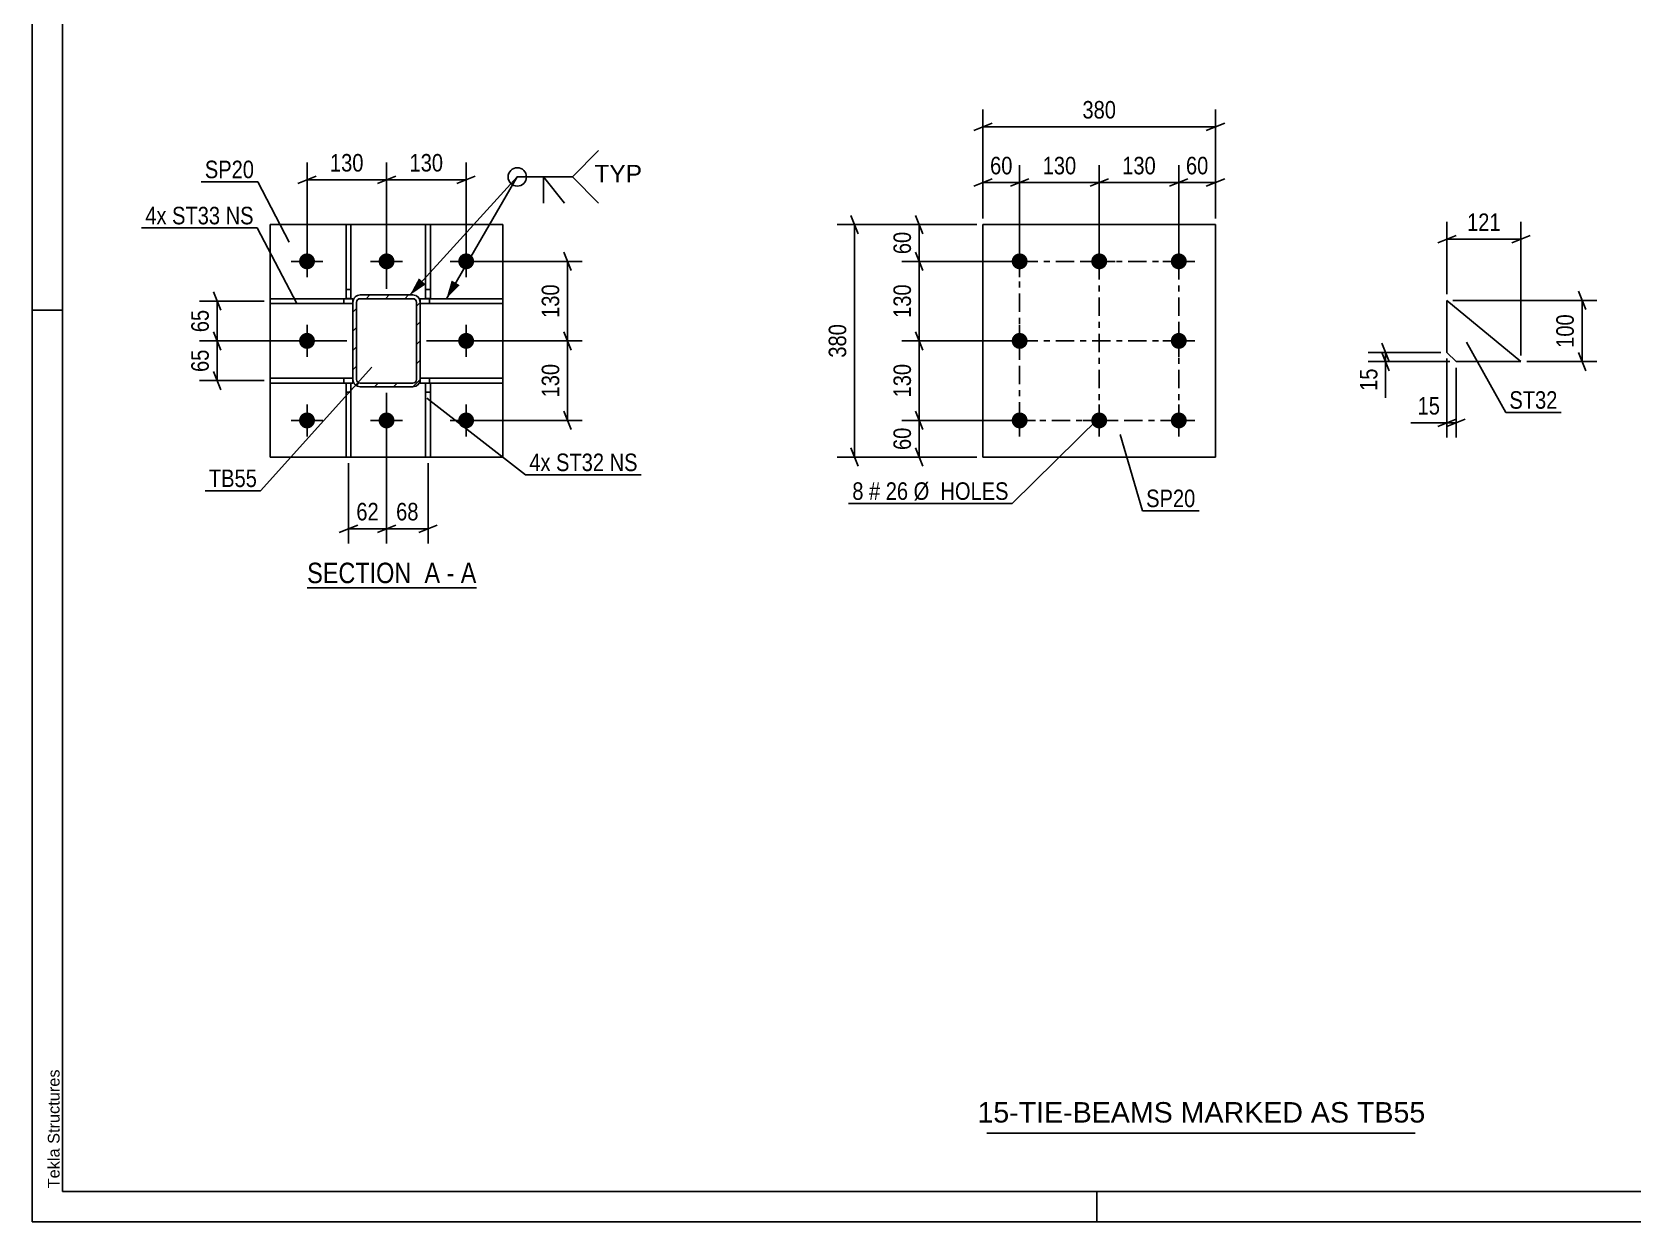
# Model space of a CAD drawing. Header units: millimetres. Extents: x 0 to 594, y 0 to 420.
# Drawn here: x 0 to 261.6, y 0 to 194.5 of the extents above; entities that cross this region are included whole.
import ezdxf

# ---------------------------------------------------------------- set-up
doc = ezdxf.new("R2010")
doc.units = ezdxf.units.MM
doc.linetypes.add('DXK_LINE_DOT2', pattern=[3.9198, 1.9599, -1.9599])
doc.linetypes.add('DXK_LINE_DOT3', pattern=[5.9187, 2.979, -0.9799, 0.9799, -0.9799])
doc.styles.add('Arial', font='ARIAL.TTF', dxfattribs={"height": 0.2})
doc.styles.add('Arial Narrow', font='ARIALN.TTF', dxfattribs={"height": 0.2})

# ---------------------------------------------------------------- blocks, each defined once
blk = doc.blocks.new('Unknown-581362886-1163')
at = {"color": 5, "linetype": 'Continuous'}
for p, q in [((0, 420), (0, 0)), ((5, 415), (5, 5)), ((5, 149), (0, 149)), ((5, 5), (589, 5)), ((174, 0), (174, 5)), ((0, 0), (594, 0))]:
    blk.add_line(p, q, dxfattribs=at)
at = {"color": 174, "linetype": 'Continuous', "style": 'Arial'}
blk.add_text('Tekla Structures', height=1.9102, rotation=90, dxfattribs=at).set_placement((4.5, 5.5))
blk = doc.blocks.new('Unknown-581362886-13 - 2129')
at = {"color": 6, "linetype": 'Continuous'}
blk.add_line((44.96, 103.66), (72.61, 103.66), dxfattribs=at)
at = {"color": 0, "linetype": 'Continuous'}
blk.add_wipeout([(63.07, 104.41), (63.07, 107.91), (44.96, 107.91), (44.96, 104.41)], dxfattribs=at)
at = {"color": 7, "linetype": 'Continuous', "style": 'Arial Narrow'}
blk.add_text('SECTION ', height=3.34, dxfattribs=at).set_placement((44.96, 104.41))
at = {"color": 0, "linetype": 'Continuous'}
blk.add_wipeout([(66.68, 104.41), (66.68, 107.91), (64.12, 107.91), (64.12, 104.41)], dxfattribs=at)
blk.add_wipeout([(69, 104.41), (69, 107.91), (67.73, 107.91), (67.73, 104.41)], dxfattribs=at)
at = {"color": 7, "linetype": 'Continuous', "style": 'Arial Narrow'}
blk.add_text('A', height=3.34, dxfattribs=at).set_placement((64.12, 104.41))
at = {"color": 0, "linetype": 'Continuous'}
blk.add_wipeout([(72.61, 104.41), (72.61, 107.91), (70.05, 107.91), (70.05, 104.41)], dxfattribs=at)
at = {"color": 7, "linetype": 'Continuous', "style": 'Arial Narrow'}
for s, p in [('A', (70.05, 104.41)), ('-', (67.73, 104.41))]:
    blk.add_text(s, height=3.34, dxfattribs=at).set_placement(p)
blk = doc.blocks.new('Part-581362886-2149 - 2129')
at = {"color": 2, "linetype": 'Continuous'}
for p, q in [((64.31, 150.91), (64.31, 163)), ((64.31, 163), (65.11, 163)), ((65.11, 163), (65.11, 150.91)), ((65.11, 150.91), (64.31, 150.91))]:
    blk.add_line(p, q, dxfattribs=at)
at = {"color": 7, "linetype": 'DXK_LINE_DOT2'}
blk.add_line((64.31, 152.41), (65.11, 152.41), dxfattribs=at)
blk = doc.blocks.new('Part-581362886-2159 - 2129')
at = {"color": 2, "linetype": 'Continuous'}
for p, q in [((52.43, 137.9), (38.93, 137.9)), ((38.93, 137.9), (38.93, 137.1)), ((38.93, 137.1), (51.31, 137.1)), ((52.43, 137.1), (52.11, 137.1)), ((52.43, 137.1), (52.43, 137.7))]:
    blk.add_line(p, q, dxfattribs=at)
at = {"color": 7, "linetype": 'DXK_LINE_DOT2'}
for p, q in [((50.93, 137.1), (50.93, 137.9)), ((52.11, 137.1), (51.31, 137.1)), ((52.43, 137.7), (52.43, 137.9))]:
    blk.add_line(p, q, dxfattribs=at)
blk = doc.blocks.new('Part-581362886-2135 - 2129')
at = {"color": 2, "linetype": 'Continuous'}
for p, q in [((76.93, 163), (38.93, 163)), ((38.93, 163), (38.93, 125)), ((76.93, 125), (76.93, 163)), ((38.93, 125), (76.93, 125))]:
    blk.add_line(p, q, dxfattribs=at)
blk = doc.blocks.new('Part-581362886-2164 - 2129')
at = {"color": 2, "linetype": 'Continuous'}
for p, q in [((63.43, 150.3), (63.43, 150.9)), ((63.43, 150.9), (76.93, 150.9)), ((63.43, 150.1), (76.93, 150.1)), ((76.93, 150.1), (76.93, 150.9))]:
    blk.add_line(p, q, dxfattribs=at)
at = {"color": 7, "linetype": 'DXK_LINE_DOT2'}
for p, q in [((63.43, 150.3), (63.43, 150.1)), ((64.93, 150.1), (64.93, 150.9))]:
    blk.add_line(p, q, dxfattribs=at)
blk = doc.blocks.new('Part-581362886-2140 - 2129')
at = {"linetype": 'Continuous'}
h = blk.add_hatch(dxfattribs=at)
h.set_pattern_fill('', scale=0.7, style=0, pattern_type=0)
h.set_pattern_definition([(45, (63.4252, 137.702), (-1.57154, 1.57154), [])])
h.paths.add_polyline_path([(63.33, 137.24), (63.43, 137.7), (63.43, 150.3), (63.33, 150.76), (63.07, 151.15), (62.68, 151.41), (62.23, 151.5), (53.63, 151.5), (53.17, 151.41), (52.78, 151.15), (52.52, 150.76), (52.43, 150.3), (52.43, 137.7), (52.52, 137.24), (52.78, 136.85), (53.17, 136.59), (53.63, 136.5), (62.23, 136.5), (62.68, 136.59), (63.07, 136.85)])
h.paths.add_polyline_path([(62.45, 137.15), (62.23, 137.1), (53.63, 137.1), (53.4, 137.15), (53.2, 137.28), (53.07, 137.47), (53.03, 137.7), (53.03, 150.3), (53.07, 150.53), (53.2, 150.73), (53.4, 150.86), (53.63, 150.9), (62.23, 150.9), (62.45, 150.86), (62.65, 150.73), (62.78, 150.53), (62.83, 150.3), (62.83, 137.7), (62.78, 137.47), (62.65, 137.28)])
at = {"color": 7, "linetype": 'DXK_LINE_DOT2'}
for p, q in [((52.43, 150.3), (52.52, 150.76)), ((52.43, 150.3), (52.43, 137.7)), ((53.07, 150.53), (53.03, 150.3)), ((53.03, 137.7), (53.03, 150.3)), ((53.2, 150.73), (53.07, 150.53)), ((53.17, 151.41), (53.63, 151.5)), ((53.4, 150.86), (53.2, 150.73)), ((53.63, 150.9), (53.4, 150.86)), ((53.63, 151.5), (62.23, 151.5)), ((53.63, 150.9), (62.23, 150.9)), ((62.23, 151.5), (62.68, 151.41)), ((62.45, 150.86), (62.23, 150.9)), ((62.65, 150.73), (62.45, 150.86)), ((62.78, 150.53), (62.65, 150.73)), ((62.83, 150.3), (62.78, 150.53)), ((62.83, 137.7), (62.83, 150.3)), ((63.33, 150.76), (63.43, 150.3)), ((63.43, 137.7), (63.43, 150.3)), ((52.52, 137.24), (52.43, 137.7)), ((53.03, 137.7), (53.07, 137.47)), ((53.07, 137.47), (53.2, 137.28)), ((53.63, 136.5), (53.17, 136.59)), ((53.2, 137.28), (53.4, 137.15)), ((53.4, 137.15), (53.63, 137.1)), ((53.63, 137.1), (62.23, 137.1)), ((53.63, 136.5), (62.23, 136.5)), ((62.23, 137.1), (62.45, 137.15)), ((62.68, 136.59), (62.23, 136.5)), ((62.45, 137.15), (62.65, 137.28)), ((62.65, 137.28), (62.78, 137.47)), ((62.78, 137.47), (62.83, 137.7)), ((63.43, 137.7), (63.33, 137.24))]:
    blk.add_line(p, q, dxfattribs=at)
at = {"color": 2, "linetype": 'Continuous'}
for p, q in [((52.52, 150.76), (52.43, 150.3)), ((52.43, 137.7), (52.43, 150.3)), ((53.03, 150.3), (53.07, 150.53)), ((53.03, 137.7), (53.03, 150.3)), ((53.07, 150.53), (53.2, 150.73)), ((53.63, 151.5), (53.17, 151.41)), ((53.2, 150.73), (53.4, 150.86)), ((53.4, 150.86), (53.63, 150.9)), ((53.63, 151.5), (62.23, 151.5)), ((53.63, 150.9), (62.23, 150.9)), ((62.68, 151.41), (62.23, 151.5)), ((62.23, 150.9), (62.45, 150.86)), ((62.45, 150.86), (62.65, 150.73)), ((62.65, 150.73), (62.78, 150.53)), ((62.78, 150.53), (62.83, 150.3)), ((62.83, 137.7), (62.83, 150.3)), ((63.43, 150.3), (63.33, 150.76)), ((63.43, 137.7), (63.43, 150.3)), ((52.43, 137.7), (52.52, 137.24)), ((53.07, 137.47), (53.03, 137.7)), ((53.2, 137.28), (53.07, 137.47)), ((53.17, 136.59), (53.63, 136.5)), ((53.4, 137.15), (53.2, 137.28)), ((53.63, 137.1), (53.4, 137.15)), ((53.63, 137.1), (62.23, 137.1)), ((53.63, 136.5), (62.23, 136.5)), ((62.45, 137.15), (62.23, 137.1)), ((62.23, 136.5), (62.68, 136.59)), ((62.65, 137.28), (62.45, 137.15)), ((62.78, 137.47), (62.65, 137.28)), ((62.83, 137.7), (62.78, 137.47)), ((63.33, 137.24), (63.43, 137.7))]:
    blk.add_line(p, q, dxfattribs=at)
at = {"color": 7, "linetype": 'DXK_LINE_DOT2'}
for centre, start, end in [((53.63, 150.3), 112.5, 157.5), ((62.23, 150.3), 22.5, 67.5), ((53.63, 137.7), 202.5, 247.5), ((62.23, 137.7), 292.5, 337.5)]:
    blk.add_arc(centre, 1.2, start, end, dxfattribs=at)
at = {"color": 2, "linetype": 'Continuous'}
for centre, start, end in [((53.63, 150.3), 112.5, 157.5), ((62.23, 150.3), 22.5, 67.5), ((53.63, 137.7), 202.5, 247.5), ((62.23, 137.7), 292.5, 337.5)]:
    blk.add_arc(centre, 1.2, start, end, dxfattribs=at)
blk = doc.blocks.new('Part-581362886-2154 - 2129')
at = {"color": 2, "linetype": 'Continuous'}
for p, q in [((63.43, 137.9), (76.93, 137.9)), ((63.43, 137.1), (63.43, 137.71)), ((64.31, 137.1), (63.43, 137.1)), ((65.11, 137.1), (76.93, 137.1)), ((76.93, 137.1), (76.93, 137.9))]:
    blk.add_line(p, q, dxfattribs=at)
at = {"color": 7, "linetype": 'DXK_LINE_DOT2'}
for p, q in [((63.43, 137.71), (63.43, 137.9)), ((64.93, 137.1), (64.31, 137.1)), ((65.11, 137.1), (64.31, 137.1)), ((64.93, 137.9), (64.93, 137.1))]:
    blk.add_line(p, q, dxfattribs=at)
blk = doc.blocks.new('Part-581362886-2169 - 2129')
at = {"color": 2, "linetype": 'Continuous'}
for p, q in [((52.43, 150.9), (38.93, 150.9)), ((38.93, 150.9), (38.93, 150.1)), ((38.93, 150.1), (52.43, 150.1)), ((52.43, 150.9), (52.43, 150.3))]:
    blk.add_line(p, q, dxfattribs=at)
at = {"color": 7, "linetype": 'DXK_LINE_DOT2'}
for p, q in [((50.93, 150.1), (50.93, 150.9)), ((52.43, 150.1), (52.43, 150.3))]:
    blk.add_line(p, q, dxfattribs=at)
blk = doc.blocks.new('Part-581362886-2175 - 2129')
at = {"color": 2, "linetype": 'Continuous'}
for p, q in [((64.31, 125), (64.31, 137.11)), ((64.31, 137.11), (65.11, 137.11)), ((65.11, 137.11), (65.11, 125)), ((65.11, 125), (64.31, 125))]:
    blk.add_line(p, q, dxfattribs=at)
at = {"color": 7, "linetype": 'DXK_LINE_DOT2'}
blk.add_line((64.31, 135.61), (65.11, 135.61), dxfattribs=at)
blk = doc.blocks.new('Part-581362886-2183 - 2129')
at = {"color": 2, "linetype": 'Continuous'}
for p, q in [((51.31, 125), (51.31, 137.11)), ((51.31, 137.11), (52.11, 137.11)), ((52.11, 137.11), (52.11, 125)), ((52.11, 125), (51.31, 125))]:
    blk.add_line(p, q, dxfattribs=at)
at = {"color": 7, "linetype": 'DXK_LINE_DOT2'}
blk.add_line((51.31, 135.61), (52.11, 135.61), dxfattribs=at)
blk = doc.blocks.new('Bolt-581362886-2186 - 2129')
at = {"linetype": 'Continuous'}
for points in [[(43.63, 157, -1), (46.23, 157, -1)], [(56.63, 157, -1), (59.23, 157, -1)], [(69.63, 157, -1), (72.23, 157, -1)], [(43.63, 144, -1), (46.23, 144, -1)], [(69.63, 144, -1), (72.23, 144, -1)], [(43.63, 131, -1), (46.23, 131, -1)], [(56.63, 131, -1), (59.23, 131, -1)], [(69.63, 131, -1), (72.23, 131, -1)]]:
    blk.add_hatch(color=1, dxfattribs=at).paths.add_polyline_path(points)
at = {"color": 1, "linetype": 'Continuous'}
for p, q in [((44.93, 154.4), (44.93, 159.6)), ((57.93, 154.4), (57.93, 159.6)), ((70.93, 154.4), (70.93, 159.6)), ((42.33, 157), (47.53, 157)), ((55.33, 157), (60.53, 157)), ((68.33, 157), (73.53, 157)), ((44.93, 141.4), (44.93, 146.6)), ((70.93, 141.4), (70.93, 146.6)), ((42.33, 144), (47.53, 144)), ((68.33, 144), (73.53, 144)), ((44.93, 128.4), (44.93, 133.6)), ((57.93, 128.4), (57.93, 133.6)), ((70.93, 128.4), (70.93, 133.6)), ((42.33, 131), (47.53, 131)), ((55.33, 131), (60.53, 131)), ((68.33, 131), (73.53, 131))]:
    blk.add_line(p, q, dxfattribs=at)
blk = doc.blocks.new('Part-581362886-2191 - 2129')
at = {"color": 2, "linetype": 'Continuous'}
for p, q in [((51.31, 150.91), (51.31, 163)), ((51.31, 163), (52.11, 163)), ((52.11, 163), (52.11, 150.91)), ((51.31, 150.91), (52.11, 150.91))]:
    blk.add_line(p, q, dxfattribs=at)
at = {"color": 7, "linetype": 'DXK_LINE_DOT2'}
blk.add_line((51.31, 152.41), (52.11, 152.41), dxfattribs=at)
blk = doc.blocks.new('Part-581362886-1473 - 1457')
at = {"color": 2, "linetype": 'Continuous'}
for p, q in [((155.37, 125), (155.37, 163)), ((155.37, 163), (193.37, 163)), ((193.37, 125), (193.37, 163)), ((155.37, 125), (193.37, 125))]:
    blk.add_line(p, q, dxfattribs=at)
blk = doc.blocks.new('Bolt-581362886-1534 - 1457')
at = {"linetype": 'Continuous'}
for points in [[(161.37, 158.3, -1), (161.37, 155.7, -1)], [(174.37, 158.3, -1), (174.37, 155.7, -1)], [(187.37, 158.3, -1), (187.37, 155.7, -1)], [(161.37, 145.3, -1), (161.37, 142.7, -1)], [(187.37, 145.3, -1), (187.37, 142.7, -1)], [(161.37, 132.3, -1), (161.37, 129.7, -1)], [(174.37, 132.3, -1), (174.37, 129.7, -1)], [(187.37, 132.3, -1), (187.37, 129.7, -1)]]:
    blk.add_hatch(color=1, dxfattribs=at).paths.add_polyline_path(points)
at = {"color": 1, "linetype": 'Continuous'}
for p, q in [((161.37, 159.6), (161.37, 154.4)), ((174.37, 159.6), (174.37, 154.4)), ((187.37, 159.6), (187.37, 154.4)), ((158.77, 157), (163.97, 157)), ((171.77, 157), (176.97, 157)), ((184.77, 157), (189.97, 157)), ((161.37, 146.6), (161.37, 141.4)), ((187.37, 146.6), (187.37, 141.4)), ((158.77, 144), (163.97, 144)), ((184.77, 144), (189.97, 144)), ((161.37, 133.6), (161.37, 128.4)), ((174.37, 133.6), (174.37, 128.4)), ((187.37, 133.6), (187.37, 128.4)), ((158.77, 131), (163.97, 131)), ((171.77, 131), (176.97, 131)), ((184.77, 131), (189.97, 131))]:
    blk.add_line(p, q, dxfattribs=at)
blk = doc.blocks.new('Part-581362886-2078 - 2062')
at = {"color": 2, "linetype": 'Continuous'}
for p, q in [((231.17, 150.61), (231.17, 142.11)), ((231.17, 150.61), (243.26, 140.61)), ((232.67, 140.61), (231.17, 142.11)), ((243.26, 140.61), (232.67, 140.61))]:
    blk.add_line(p, q, dxfattribs=at)
blk = doc.blocks.new('Rectangle-581362886-1627 - 1457')
at = {"color": 1, "linetype": 'DXK_LINE_DOT3'}
blk.add_lwpolyline([(161.37, 157), (187.37, 157), (187.37, 131), (161.37, 131), (161.37, 157)], close=True, dxfattribs=at)
blk = doc.blocks.new('Line-581362886-1618 - 1457')
at = {"color": 1, "linetype": 'DXK_LINE_DOT3'}
blk.add_line((161.37, 144), (187.37, 144), dxfattribs=at)
blk = doc.blocks.new('Line-581362886-1608 - 1457')
at = {"color": 1, "linetype": 'DXK_LINE_DOT3'}
blk.add_line((174.37, 157), (174.37, 131), dxfattribs=at)
blk = doc.blocks.new('StraightDimension-581362886-2213 - 2129')
at = {"color": 7, "linetype": 'Continuous'}
for p, q in [((71.93, 157), (89.89, 157)), ((88.09, 155.5), (86.89, 158.5)), ((87.49, 144), (87.49, 157)), ((64.43, 144), (89.89, 144)), ((86.89, 145.5), (88.09, 142.5))]:
    blk.add_line(p, q, dxfattribs=at)
at = {"color": 0}
blk.add_wipeout([(86.74, 153.84), (82.54, 153.84), (82.54, 147.16), (86.74, 147.16)], dxfattribs=at)
at = {"color": 3, "style": 'Arial Narrow'}
blk.add_text('130', height=2.863, rotation=90.0002, dxfattribs=at).set_placement((86.14, 147.76))
blk = doc.blocks.new('StraightDimension-581362886-2223 - 2129')
at = {"color": 7, "linetype": 'Continuous'}
for p, q in [((64.43, 144), (89.89, 144)), ((88.09, 142.5), (86.89, 145.5)), ((87.49, 131), (87.49, 144)), ((71.93, 131), (89.89, 131)), ((86.89, 132.5), (88.09, 129.5))]:
    blk.add_line(p, q, dxfattribs=at)
at = {"color": 0}
blk.add_wipeout([(86.74, 140.84), (82.54, 140.84), (82.54, 134.16), (86.74, 134.16)], dxfattribs=at)
at = {"color": 3, "style": 'Arial Narrow'}
blk.add_text('130', height=2.863, rotation=90.0002, dxfattribs=at).set_placement((86.14, 134.76))
blk = doc.blocks.new('StraightDimension-581362886-2247 - 2129')
at = {"color": 7, "linetype": 'Continuous'}
for p, q in [((57.93, 135.5), (57.93, 110.91)), ((64.71, 124), (64.71, 110.91)), ((56.43, 112.71), (59.43, 113.91)), ((57.93, 113.31), (64.71, 113.31)), ((66.21, 113.91), (63.21, 112.71))]:
    blk.add_line(p, q, dxfattribs=at)
at = {"color": 0}
blk.add_wipeout([(63.75, 114.06), (63.75, 118.26), (58.89, 118.26), (58.89, 114.06)], dxfattribs=at)
at = {"color": 3, "style": 'Arial Narrow'}
blk.add_text('68', height=2.863, dxfattribs=at).set_placement((59.49, 114.66))
blk = doc.blocks.new('StraightDimension-581362886-2194 - 2129')
at = {"color": 7, "linetype": 'Continuous'}
for p, q in [((57.93, 152.5), (57.93, 173.18)), ((70.93, 158), (70.93, 173.18)), ((59.43, 170.93), (56.43, 169.73)), ((57.93, 170.33), (70.93, 170.33)), ((69.43, 169.73), (72.43, 170.93))]:
    blk.add_line(p, q, dxfattribs=at)
at = {"color": 0}
blk.add_wipeout([(67.77, 171.08), (67.77, 175.28), (61.08, 175.28), (61.08, 171.08)], dxfattribs=at)
at = {"color": 3, "style": 'Arial Narrow'}
blk.add_text('130', height=2.863, dxfattribs=at).set_placement((61.68, 171.68))
blk = doc.blocks.new('StraightDimension-581362886-2203 - 2129')
at = {"color": 7, "linetype": 'Continuous'}
for p, q in [((44.93, 158), (44.93, 173.18)), ((57.93, 152.5), (57.93, 173.18)), ((46.43, 170.93), (43.43, 169.73)), ((44.93, 170.33), (57.93, 170.33)), ((56.43, 169.73), (59.43, 170.93))]:
    blk.add_line(p, q, dxfattribs=at)
at = {"color": 0}
blk.add_wipeout([(54.77, 171.08), (54.77, 175.28), (48.08, 175.28), (48.08, 171.08)], dxfattribs=at)
at = {"color": 3, "style": 'Arial Narrow'}
blk.add_text('130', height=2.863, dxfattribs=at).set_placement((48.68, 171.68))
blk = doc.blocks.new('StraightDimension-581362886-2234 - 2129')
at = {"color": 7, "linetype": 'Continuous'}
for p, q in [((51.43, 144), (27.38, 144)), ((29.63, 145.5), (30.83, 142.5)), ((30.23, 137.5), (30.23, 144)), ((30.83, 136), (29.63, 139)), ((37.93, 137.5), (27.38, 137.5))]:
    blk.add_line(p, q, dxfattribs=at)
at = {"color": 0}
blk.add_wipeout([(29.48, 143.18), (25.28, 143.18), (25.28, 138.32), (29.48, 138.32)], dxfattribs=at)
at = {"color": 3, "style": 'Arial Narrow'}
blk.add_text('65', height=2.863, rotation=90.0002, dxfattribs=at).set_placement((28.88, 138.92))
blk = doc.blocks.new('StraightDimension-581362886-2240 - 2129')
at = {"color": 7, "linetype": 'Continuous'}
for p, q in [((29.63, 152), (30.83, 149)), ((37.93, 150.5), (27.38, 150.5)), ((30.23, 144), (30.23, 150.5)), ((51.43, 144), (27.38, 144)), ((30.83, 142.5), (29.63, 145.5))]:
    blk.add_line(p, q, dxfattribs=at)
at = {"color": 0}
blk.add_wipeout([(29.48, 149.68), (25.28, 149.68), (25.28, 144.82), (29.48, 144.82)], dxfattribs=at)
at = {"color": 3, "style": 'Arial Narrow'}
blk.add_text('65', height=2.863, rotation=90.0002, dxfattribs=at).set_placement((28.88, 145.42))
blk = doc.blocks.new('StraightDimension-581362886-2254 - 2129')
at = {"color": 7, "linetype": 'Continuous'}
for p, q in [((57.93, 135.5), (57.93, 110.91)), ((51.71, 124), (51.71, 110.91)), ((50.21, 112.71), (53.21, 113.91)), ((51.71, 113.31), (57.93, 113.31)), ((59.43, 113.91), (56.43, 112.71))]:
    blk.add_line(p, q, dxfattribs=at)
at = {"color": 0}
blk.add_wipeout([(57.25, 114.06), (57.25, 118.26), (52.39, 118.26), (52.39, 114.06)], dxfattribs=at)
at = {"color": 3, "style": 'Arial Narrow'}
blk.add_text('62', height=2.863, dxfattribs=at).set_placement((52.99, 114.66))
blk = doc.blocks.new('StraightDimension-581362886-1550 - 1457')
at = {"color": 7, "linetype": 'Continuous'}
for p, q in [((160.37, 131), (142.11, 131)), ((144.36, 132.5), (145.56, 129.5)), ((144.96, 125), (144.96, 131)), ((145.56, 123.5), (144.36, 126.5)), ((154.37, 125), (142.11, 125))]:
    blk.add_line(p, q, dxfattribs=at)
at = {"color": 0}
blk.add_wipeout([(144.21, 130.43), (140.01, 130.43), (140.01, 125.57), (144.21, 125.57)], dxfattribs=at)
at = {"color": 3, "style": 'Arial Narrow'}
blk.add_text('60', height=2.863, rotation=90.0002, dxfattribs=at).set_placement((143.61, 126.17))
blk = doc.blocks.new('StraightDimension-581362886-1540 - 1457')
at = {"color": 7, "linetype": 'Continuous'}
for p, q in [((154.37, 163), (142.11, 163)), ((144.36, 164.5), (145.56, 161.5)), ((144.96, 157), (144.96, 163)), ((160.37, 157), (142.11, 157)), ((145.56, 155.5), (144.36, 158.5))]:
    blk.add_line(p, q, dxfattribs=at)
at = {"color": 0}
blk.add_wipeout([(144.21, 162.43), (140.01, 162.43), (140.01, 157.57), (144.21, 157.57)], dxfattribs=at)
at = {"color": 3, "style": 'Arial Narrow'}
blk.add_text('60', height=2.863, rotation=90.0002, dxfattribs=at).set_placement((143.61, 158.17))
blk = doc.blocks.new('StraightDimension-581362886-1562 - 1457')
at = {"color": 7, "linetype": 'Continuous'}
for p, q in [((155.37, 164), (155.37, 181.84)), ((193.37, 164), (193.37, 181.84)), ((156.87, 179.59), (153.87, 178.39)), ((155.37, 178.99), (193.37, 178.99)), ((191.87, 178.39), (194.87, 179.59))]:
    blk.add_line(p, q, dxfattribs=at)
at = {"color": 0}
blk.add_wipeout([(177.71, 179.74), (177.71, 183.94), (171.03, 183.94), (171.03, 179.74)], dxfattribs=at)
at = {"color": 3, "style": 'Arial Narrow'}
blk.add_text('380', height=2.863, dxfattribs=at).set_placement((171.63, 180.34))
blk = doc.blocks.new('StraightDimension-581362886-1573 - 1457')
at = {"color": 7, "linetype": 'Continuous'}
for p, q in [((187.37, 158), (187.37, 172.72)), ((193.37, 164), (193.37, 172.72)), ((185.87, 169.27), (188.87, 170.47)), ((194.87, 170.47), (191.87, 169.27)), ((187.37, 169.87), (193.37, 169.87))]:
    blk.add_line(p, q, dxfattribs=at)
at = {"color": 0}
blk.add_wipeout([(192.8, 170.62), (192.8, 174.82), (187.94, 174.82), (187.94, 170.62)], dxfattribs=at)
at = {"color": 3, "style": 'Arial Narrow'}
blk.add_text('60', height=2.863, dxfattribs=at).set_placement((188.54, 171.22))
blk = doc.blocks.new('StraightDimension-581362886-1583 - 1457')
at = {"color": 7, "linetype": 'Continuous'}
for p, q in [((155.37, 164), (155.37, 172.72)), ((161.37, 158), (161.37, 172.72)), ((153.87, 169.27), (156.87, 170.47)), ((162.87, 170.47), (159.87, 169.27)), ((155.37, 169.87), (161.37, 169.87))]:
    blk.add_line(p, q, dxfattribs=at)
at = {"color": 0}
blk.add_wipeout([(160.8, 170.62), (160.8, 174.82), (155.94, 174.82), (155.94, 170.62)], dxfattribs=at)
at = {"color": 3, "style": 'Arial Narrow'}
blk.add_text('60', height=2.863, dxfattribs=at).set_placement((156.54, 171.22))
blk = doc.blocks.new('StraightDimension-581362886-1598 - 1457')
at = {"color": 7, "linetype": 'Continuous'}
for p, q in [((154.37, 163), (131.53, 163)), ((134.98, 161.5), (133.78, 164.5)), ((134.38, 125), (134.38, 163)), ((133.78, 126.5), (134.98, 123.5)), ((154.37, 125), (131.53, 125))]:
    blk.add_line(p, q, dxfattribs=at)
at = {"color": 0}
blk.add_wipeout([(133.63, 147.34), (129.43, 147.34), (129.43, 140.66), (133.63, 140.66)], dxfattribs=at)
at = {"color": 3, "style": 'Arial Narrow'}
blk.add_text('380', height=2.863, rotation=90.0002, dxfattribs=at).set_placement((133.03, 141.26))
blk = doc.blocks.new('StraightDimension-581362886-2607 - 1457')
at = {"color": 7, "linetype": 'Continuous'}
for p, q in [((160.37, 144), (142.11, 144)), ((145.56, 142.5), (144.36, 145.5)), ((144.96, 131), (144.96, 144)), ((160.37, 131), (142.11, 131)), ((144.36, 132.5), (145.56, 129.5))]:
    blk.add_line(p, q, dxfattribs=at)
at = {"color": 0}
blk.add_wipeout([(144.21, 140.84), (140.01, 140.84), (140.01, 134.16), (144.21, 134.16)], dxfattribs=at)
at = {"color": 3, "style": 'Arial Narrow'}
blk.add_text('130', height=2.863, rotation=90.0002, dxfattribs=at).set_placement((143.61, 134.76))
blk = doc.blocks.new('StraightDimension-581362886-2609 - 1457')
at = {"color": 7, "linetype": 'Continuous'}
for p, q in [((160.37, 157), (142.11, 157)), ((145.56, 155.5), (144.36, 158.5)), ((144.96, 144), (144.96, 157)), ((160.37, 144), (142.11, 144)), ((144.36, 145.5), (145.56, 142.5))]:
    blk.add_line(p, q, dxfattribs=at)
at = {"color": 0}
blk.add_wipeout([(144.21, 153.84), (140.01, 153.84), (140.01, 147.16), (144.21, 147.16)], dxfattribs=at)
at = {"color": 3, "style": 'Arial Narrow'}
blk.add_text('130', height=2.863, rotation=90.0002, dxfattribs=at).set_placement((143.61, 147.76))
blk = doc.blocks.new('StraightDimension-581362886-2629 - 1457')
at = {"color": 7, "linetype": 'Continuous'}
for p, q in [((161.37, 158), (161.37, 172.72)), ((174.37, 158), (174.37, 172.72)), ((162.87, 170.47), (159.87, 169.27)), ((172.87, 169.27), (175.87, 170.47)), ((161.37, 169.87), (174.37, 169.87))]:
    blk.add_line(p, q, dxfattribs=at)
at = {"color": 0}
blk.add_wipeout([(171.21, 170.62), (171.21, 174.82), (164.53, 174.82), (164.53, 170.62)], dxfattribs=at)
at = {"color": 3, "style": 'Arial Narrow'}
blk.add_text('130', height=2.863, dxfattribs=at).set_placement((165.13, 171.22))
blk = doc.blocks.new('StraightDimension-581362886-2631 - 1457')
at = {"color": 7, "linetype": 'Continuous'}
for p, q in [((174.37, 158), (174.37, 172.72)), ((187.37, 158), (187.37, 172.72)), ((175.87, 170.47), (172.87, 169.27)), ((185.87, 169.27), (188.87, 170.47)), ((174.37, 169.87), (187.37, 169.87))]:
    blk.add_line(p, q, dxfattribs=at)
at = {"color": 0}
blk.add_wipeout([(184.21, 170.62), (184.21, 174.82), (177.53, 174.82), (177.53, 170.62)], dxfattribs=at)
at = {"color": 3, "style": 'Arial Narrow'}
blk.add_text('130', height=2.863, dxfattribs=at).set_placement((178.13, 171.22))
blk = doc.blocks.new('StraightDimension-581362886-2080 - 2062')
at = {"color": 7, "linetype": 'Continuous'}
for p, q in [((252.66, 152.11), (253.86, 149.11)), ((232.17, 150.61), (255.66, 150.61)), ((253.26, 140.61), (253.26, 150.61)), ((253.86, 139.11), (252.66, 142.11)), ((244.26, 140.61), (255.66, 140.61))]:
    blk.add_line(p, q, dxfattribs=at)
at = {"color": 0}
blk.add_wipeout([(252.51, 148.96), (248.31, 148.96), (248.31, 142.27), (252.51, 142.27)], dxfattribs=at)
at = {"color": 3, "style": 'Arial Narrow'}
blk.add_text('100', height=2.863, rotation=90.0002, dxfattribs=at).set_placement((251.91, 142.87))
blk = doc.blocks.new('StraightDimension-581362886-2118 - 2062')
at = {"color": 7, "linetype": 'Continuous'}
for p, q in [((231.17, 151.61), (231.17, 163.46)), ((243.26, 141.61), (243.26, 163.46)), ((229.67, 160.01), (232.67, 161.21)), ((231.17, 160.61), (243.26, 160.61)), ((244.76, 161.21), (241.76, 160.01))]:
    blk.add_line(p, q, dxfattribs=at)
at = {"color": 0}
blk.add_wipeout([(240.56, 161.36), (240.56, 165.56), (233.87, 165.56), (233.87, 161.36)], dxfattribs=at)
at = {"color": 3, "style": 'Arial Narrow'}
blk.add_text('121', height=2.863, dxfattribs=at).set_placement((234.47, 161.96))
blk = doc.blocks.new('StraightDimension-581362886-2095 - 2062')
at = {"color": 7, "linetype": 'Continuous'}
for p, q in [((231.17, 141.11), (231.17, 128.21)), ((232.67, 139.61), (232.67, 128.21)), ((229.67, 130.01), (232.67, 131.21)), ((234.17, 131.21), (231.17, 130.01)), ((231.17, 130.61), (232.67, 130.61))]:
    blk.add_line(p, q, dxfattribs=at)
at = {"color": 0}
blk.add_wipeout([(230.64, 131.36), (230.64, 135.56), (225.79, 135.56), (225.79, 131.36)], dxfattribs=at)
at = {"color": 7, "linetype": 'Continuous'}
blk.add_line((231.17, 130.61), (225.26, 130.61), dxfattribs=at)
blk.add_line((231.17, 130.61), (225.26, 130.61), dxfattribs=at)
at = {"color": 3, "style": 'Arial Narrow'}
blk.add_text('15', height=2.863, dxfattribs=at).set_placement((226.39, 131.96))
blk = doc.blocks.new('StraightDimension-581362886-2107 - 2062')
at = {"color": 7, "linetype": 'Continuous'}
for p, q in [((230.17, 142.11), (218.32, 142.11)), ((220.57, 143.61), (221.77, 140.61)), ((221.77, 139.11), (220.57, 142.11)), ((221.17, 140.61), (221.17, 142.11)), ((231.67, 140.61), (218.32, 140.61))]:
    blk.add_line(p, q, dxfattribs=at)
at = {"color": 0}
blk.add_wipeout([(220.42, 140.09), (216.22, 140.09), (216.22, 135.23), (220.42, 135.23)], dxfattribs=at)
at = {"color": 7, "linetype": 'Continuous'}
blk.add_line((221.17, 140.61), (221.17, 134.71), dxfattribs=at)
blk.add_line((221.17, 140.61), (221.17, 134.71), dxfattribs=at)
at = {"color": 3, "style": 'Arial Narrow'}
blk.add_text('15', height=2.863, rotation=90.0002, dxfattribs=at).set_placement((219.82, 135.83))
blk = doc.blocks.new('Unknown-581362886-2899')
at = {"color": 7, "linetype": 'Continuous'}
blk.add_line((156, 14.5), (226, 14.5), dxfattribs=at)
at = {"color": 7, "style": 'Arial'}
blk.add_text('15-TIE-BEAMS MARKED AS TB55', height=3.3427734, dxfattribs=at).set_placement((154.46875, 16.25))
blk = doc.blocks.new('Mark-581362886-2131 - 2129')
at = {"color": 0}
blk.add_wipeout([(36.28, 170.59), (36.28, 173.59), (28.24, 173.59), (28.24, 170.59)], dxfattribs=at)
blk.add_wipeout([(36.28, 170.59), (36.28, 173.59), (28.24, 173.59), (28.24, 170.59)], dxfattribs=at)
at = {"color": 30, "linetype": 'Continuous'}
for p in [(27.64, 169.99), (41.99, 160.13)]:
    blk.add_line(p, (36.88, 169.99), dxfattribs=at)
at = {"color": 3, "style": 'Arial Narrow'}
blk.add_text('SP20', height=2.863, dxfattribs=at).set_placement((28.24, 170.59))
blk = doc.blocks.new('Mark-581362886-2136 - 2129')
at = {"color": 0}
blk.add_wipeout([(36.75, 120.11), (36.75, 123.11), (28.9, 123.11), (28.9, 120.11)], dxfattribs=at)
blk.add_wipeout([(36.75, 120.11), (36.75, 123.11), (28.9, 123.11), (28.9, 120.11)], dxfattribs=at)
at = {"color": 30, "linetype": 'Continuous'}
for p in [(55.52, 139.69), (28.3, 119.51)]:
    blk.add_line(p, (37.35, 119.51), dxfattribs=at)
at = {"color": 3, "style": 'Arial Narrow'}
blk.add_text('TB55', height=2.863, dxfattribs=at).set_placement((28.9, 120.11))
blk = doc.blocks.new('WeldMark-581362886-2261 - 2129')
at = {"linetype": 'Continuous'}
for points in [[(64.32, 153.22), (61.75, 151.5), (63.21, 154.23)], [(69.86, 153.12), (67.7, 150.9), (68.56, 153.87)]]:
    blk.add_hatch(color=30, dxfattribs=at).paths.add_polyline_path(points)
at = {"color": 30, "linetype": 'Continuous'}
for p, q in [((61.75, 151.5), (79.29, 170.8)), ((67.7, 150.9), (79.29, 170.8)), ((79.29, 170.8), (88.29, 170.8))]:
    blk.add_line(p, q, dxfattribs=at)
at = {"color": 3, "linetype": 'Continuous'}
for q in [(87, 166.52), (83.57, 166.52)]:
    blk.add_line((83.57, 170.8), q, dxfattribs=at)
for start, end in [(90, 270), (270, 90)]:
    blk.add_arc((79.29, 170.8), 1.5, start, end, dxfattribs=at)
at = {"color": 0, "linetype": 'Continuous'}
blk.add_wipeout([(99.66, 169.9), (99.66, 172.9), (91.89, 172.9), (91.89, 169.9)], dxfattribs=at)
blk.add_wipeout([(99.66, 169.9), (99.66, 172.9), (91.89, 172.9), (91.89, 169.9)], dxfattribs=at)
at = {"color": 3, "linetype": 'Continuous'}
for q in [(92.57, 175.09), (92.57, 166.52)]:
    blk.add_line((88.29, 170.8), q, dxfattribs=at)
at = {"color": 3, "linetype": 'Continuous', "style": 'Arial'}
blk.add_text('TYP', height=2.865, dxfattribs=at).set_placement((91.89, 169.9))
blk = doc.blocks.new('MarkSet-581362886-2311 - 2129')
at = {"color": 0}
blk.add_wipeout([(21.98, 163.05), (21.98, 166.05), (18.51, 166.05), (18.51, 163.05)], dxfattribs=at)
blk.add_wipeout([(21.98, 163.05), (21.98, 166.05), (18.51, 166.05), (18.51, 163.05)], dxfattribs=at)
blk.add_wipeout([(30.74, 163.05), (30.74, 166.05), (22.88, 166.05), (22.88, 163.05)], dxfattribs=at)
blk.add_wipeout([(30.74, 163.05), (30.74, 166.05), (22.88, 166.05), (22.88, 163.05)], dxfattribs=at)
at = {"color": 3, "style": 'Arial Narrow'}
blk.add_text('4x', height=2.863, dxfattribs=at).set_placement((18.51, 163.05))
at = {"color": 0}
blk.add_wipeout([(36.2, 163.05), (36.2, 166.05), (31.64, 166.05), (31.64, 163.05)], dxfattribs=at)
blk.add_wipeout([(36.2, 163.05), (36.2, 166.05), (31.64, 166.05), (31.64, 163.05)], dxfattribs=at)
at = {"color": 30, "linetype": 'Continuous'}
for p in [(17.91, 162.45), (43.29, 150.1)]:
    blk.add_line(p, (36.8, 162.45), dxfattribs=at)
at = {"color": 3, "style": 'Arial Narrow'}
for s, p in [('ST33', (22.88, 163.05)), ('NS', (31.64, 163.05))]:
    blk.add_text(s, height=2.863, dxfattribs=at).set_placement(p)
blk = doc.blocks.new('MarkSet-581362886-2341 - 2129')
at = {"color": 0}
blk.add_wipeout([(84.72, 122.72), (84.72, 125.72), (81.25, 125.72), (81.25, 122.72)], dxfattribs=at)
blk.add_wipeout([(84.72, 122.72), (84.72, 125.72), (81.25, 125.72), (81.25, 122.72)], dxfattribs=at)
at = {"color": 30, "linetype": 'Continuous'}
blk.add_line((64.5, 134.66), (80.65, 122.12), dxfattribs=at)
at = {"color": 0}
blk.add_wipeout([(93.48, 122.72), (93.48, 125.72), (85.62, 125.72), (85.62, 122.72)], dxfattribs=at)
blk.add_wipeout([(93.48, 122.72), (93.48, 125.72), (85.62, 125.72), (85.62, 122.72)], dxfattribs=at)
at = {"color": 3, "style": 'Arial Narrow'}
blk.add_text('4x', height=2.863, dxfattribs=at).set_placement((81.25, 122.72))
at = {"color": 0}
blk.add_wipeout([(98.94, 122.72), (98.94, 125.72), (94.38, 125.72), (94.38, 122.72)], dxfattribs=at)
blk.add_wipeout([(98.94, 122.72), (98.94, 125.72), (94.38, 125.72), (94.38, 122.72)], dxfattribs=at)
at = {"color": 30, "linetype": 'Continuous'}
blk.add_line((80.65, 122.12), (99.54, 122.12), dxfattribs=at)
at = {"color": 3, "style": 'Arial Narrow'}
for s, p in [('ST32', (85.62, 122.72)), ('NS', (94.38, 122.72))]:
    blk.add_text(s, height=2.863, dxfattribs=at).set_placement(p)
blk = doc.blocks.new('Mark-581362886-1469 - 1457')
at = {"color": 0}
blk.add_wipeout([(190.08, 116.83), (190.08, 119.83), (182.04, 119.83), (182.04, 116.83)], dxfattribs=at)
blk.add_wipeout([(190.08, 116.83), (190.08, 119.83), (182.04, 119.83), (182.04, 116.83)], dxfattribs=at)
at = {"color": 30, "linetype": 'Continuous'}
for p, q in [((177.81, 128.72), (181.44, 116.23)), ((181.44, 116.23), (190.68, 116.23))]:
    blk.add_line(p, q, dxfattribs=at)
at = {"color": 3, "style": 'Arial Narrow'}
blk.add_text('SP20', height=2.863, dxfattribs=at).set_placement((182.04, 116.83))
blk = doc.blocks.new('Mark-581362886-1530 - 1457')
at = {"color": 0}
blk.add_wipeout([(135.86, 118.02), (135.86, 121.02), (134.03, 121.02), (134.03, 118.02)], dxfattribs=at)
blk.add_wipeout([(135.86, 118.02), (135.86, 121.02), (134.03, 121.02), (134.03, 118.02)], dxfattribs=at)
blk.add_wipeout([(138.59, 118.02), (138.59, 121.02), (136.76, 121.02), (136.76, 118.02)], dxfattribs=at)
blk.add_wipeout([(138.59, 118.02), (138.59, 121.02), (136.76, 121.02), (136.76, 118.02)], dxfattribs=at)
at = {"color": 3, "style": 'Arial Narrow'}
blk.add_text('8', height=2.86, dxfattribs=at).set_placement((134.03, 118.02))
at = {"color": 0}
blk.add_wipeout([(143.15, 118.02), (143.15, 121.02), (139.49, 121.02), (139.49, 118.02)], dxfattribs=at)
blk.add_wipeout([(143.15, 118.02), (143.15, 121.02), (139.49, 121.02), (139.49, 118.02)], dxfattribs=at)
at = {"color": 3, "style": 'Arial Narrow'}
blk.add_text('#', height=2.86, dxfattribs=at).set_placement((136.76, 118.02))
at = {"color": 0}
blk.add_wipeout([(159.57, 118.02), (159.57, 121.02), (144.05, 121.02), (144.05, 118.02)], dxfattribs=at)
blk.add_wipeout([(159.57, 118.02), (159.57, 121.02), (144.05, 121.02), (144.05, 118.02)], dxfattribs=at)
at = {"color": 7, "linetype": 'Continuous'}
for p in [(174.43, 131.47), (133.43, 117.42)]:
    blk.add_line(p, (160.17, 117.42), dxfattribs=at)
at = {"color": 3, "style": 'Arial Narrow'}
for s, p in [('26', (139.49, 118.02)), ('Ø  HOLES', (144.05, 118.02))]:
    blk.add_text(s, height=2.863, dxfattribs=at).set_placement(p)
blk = doc.blocks.new('Mark-581362886-2074 - 2062')
at = {"color": 0}
blk.add_wipeout([(249.24, 132.91), (249.24, 135.91), (241.39, 135.91), (241.39, 132.91)], dxfattribs=at)
blk.add_wipeout([(249.24, 132.91), (249.24, 135.91), (241.39, 135.91), (241.39, 132.91)], dxfattribs=at)
at = {"color": 30, "linetype": 'Continuous'}
for p, q in [((234.38, 143.77), (240.79, 132.31)), ((240.79, 132.31), (249.84, 132.31))]:
    blk.add_line(p, q, dxfattribs=at)
at = {"color": 3, "style": 'Arial Narrow'}
blk.add_text('ST32', height=2.863, dxfattribs=at).set_placement((241.39, 132.91))

msp = doc.modelspace()

# ---------------------------------------------------------------- block references
for name in ['Unknown-581362886-1163', 'Part-581362886-2135 - 2129', 'Part-581362886-2191 - 2129', 'Part-581362886-2149 - 2129', 'Part-581362886-1473 - 1457', 'Bolt-581362886-2186 - 2129', 'Bolt-581362886-1534 - 1457', 'Rectangle-581362886-1627 - 1457', 'Line-581362886-1608 - 1457', 'Part-581362886-2169 - 2129', 'Part-581362886-2140 - 2129', 'Part-581362886-2164 - 2129', 'Part-581362886-2078 - 2062', 'Line-581362886-1618 - 1457', 'Part-581362886-2159 - 2129', 'Part-581362886-2183 - 2129', 'Part-581362886-2154 - 2129', 'Part-581362886-2175 - 2129', 'Unknown-581362886-2899']:
    msp.add_blockref(name, (0, 0))

# ---------------------------------------------------------------- next in the draw order: block references
for name in ['Mark-581362886-2131 - 2129', 'StraightDimension-581362886-1540 - 1457', 'StraightDimension-581362886-2213 - 2129', 'StraightDimension-581362886-2080 - 2062', 'StraightDimension-581362886-2234 - 2129', 'StraightDimension-581362886-1550 - 1457', 'Mark-581362886-1469 - 1457', 'Unknown-581362886-13 - 2129']:
    msp.add_blockref(name, (0, 0))

# ---------------------------------------------------------------- next in the draw order: block references
for name in ['StraightDimension-581362886-1562 - 1457', 'StraightDimension-581362886-2194 - 2129', 'StraightDimension-581362886-2118 - 2062', 'StraightDimension-581362886-2223 - 2129']:
    msp.add_blockref(name, (0, 0))

# ---------------------------------------------------------------- next in the draw order: block references
for name in ['StraightDimension-581362886-2203 - 2129', 'WeldMark-581362886-2261 - 2129', 'StraightDimension-581362886-1583 - 1457', 'StraightDimension-581362886-1573 - 1457', 'StraightDimension-581362886-2095 - 2062', 'StraightDimension-581362886-2247 - 2129']:
    msp.add_blockref(name, (0, 0))

# ---------------------------------------------------------------- next in the draw order: block references
for name in ['StraightDimension-581362886-1598 - 1457', 'StraightDimension-581362886-2240 - 2129', 'StraightDimension-581362886-2107 - 2062', 'Mark-581362886-2074 - 2062', 'StraightDimension-581362886-2254 - 2129', 'MarkSet-581362886-2341 - 2129']:
    msp.add_blockref(name, (0, 0))

# ---------------------------------------------------------------- next in the draw order: block references
for name in ['MarkSet-581362886-2311 - 2129', 'StraightDimension-581362886-2607 - 1457', 'Mark-581362886-2136 - 2129']:
    msp.add_blockref(name, (0, 0))

# ---------------------------------------------------------------- next in the draw order: block references
for name in ['StraightDimension-581362886-2609 - 1457', 'Mark-581362886-1530 - 1457']:
    msp.add_blockref(name, (0, 0))

# ---------------------------------------------------------------- next in the draw order: block references
msp.add_blockref('StraightDimension-581362886-2629 - 1457', (0, 0))

# ---------------------------------------------------------------- next in the draw order: block references
msp.add_blockref('StraightDimension-581362886-2631 - 1457', (0, 0))

doc.saveas('drawing.dxf')
